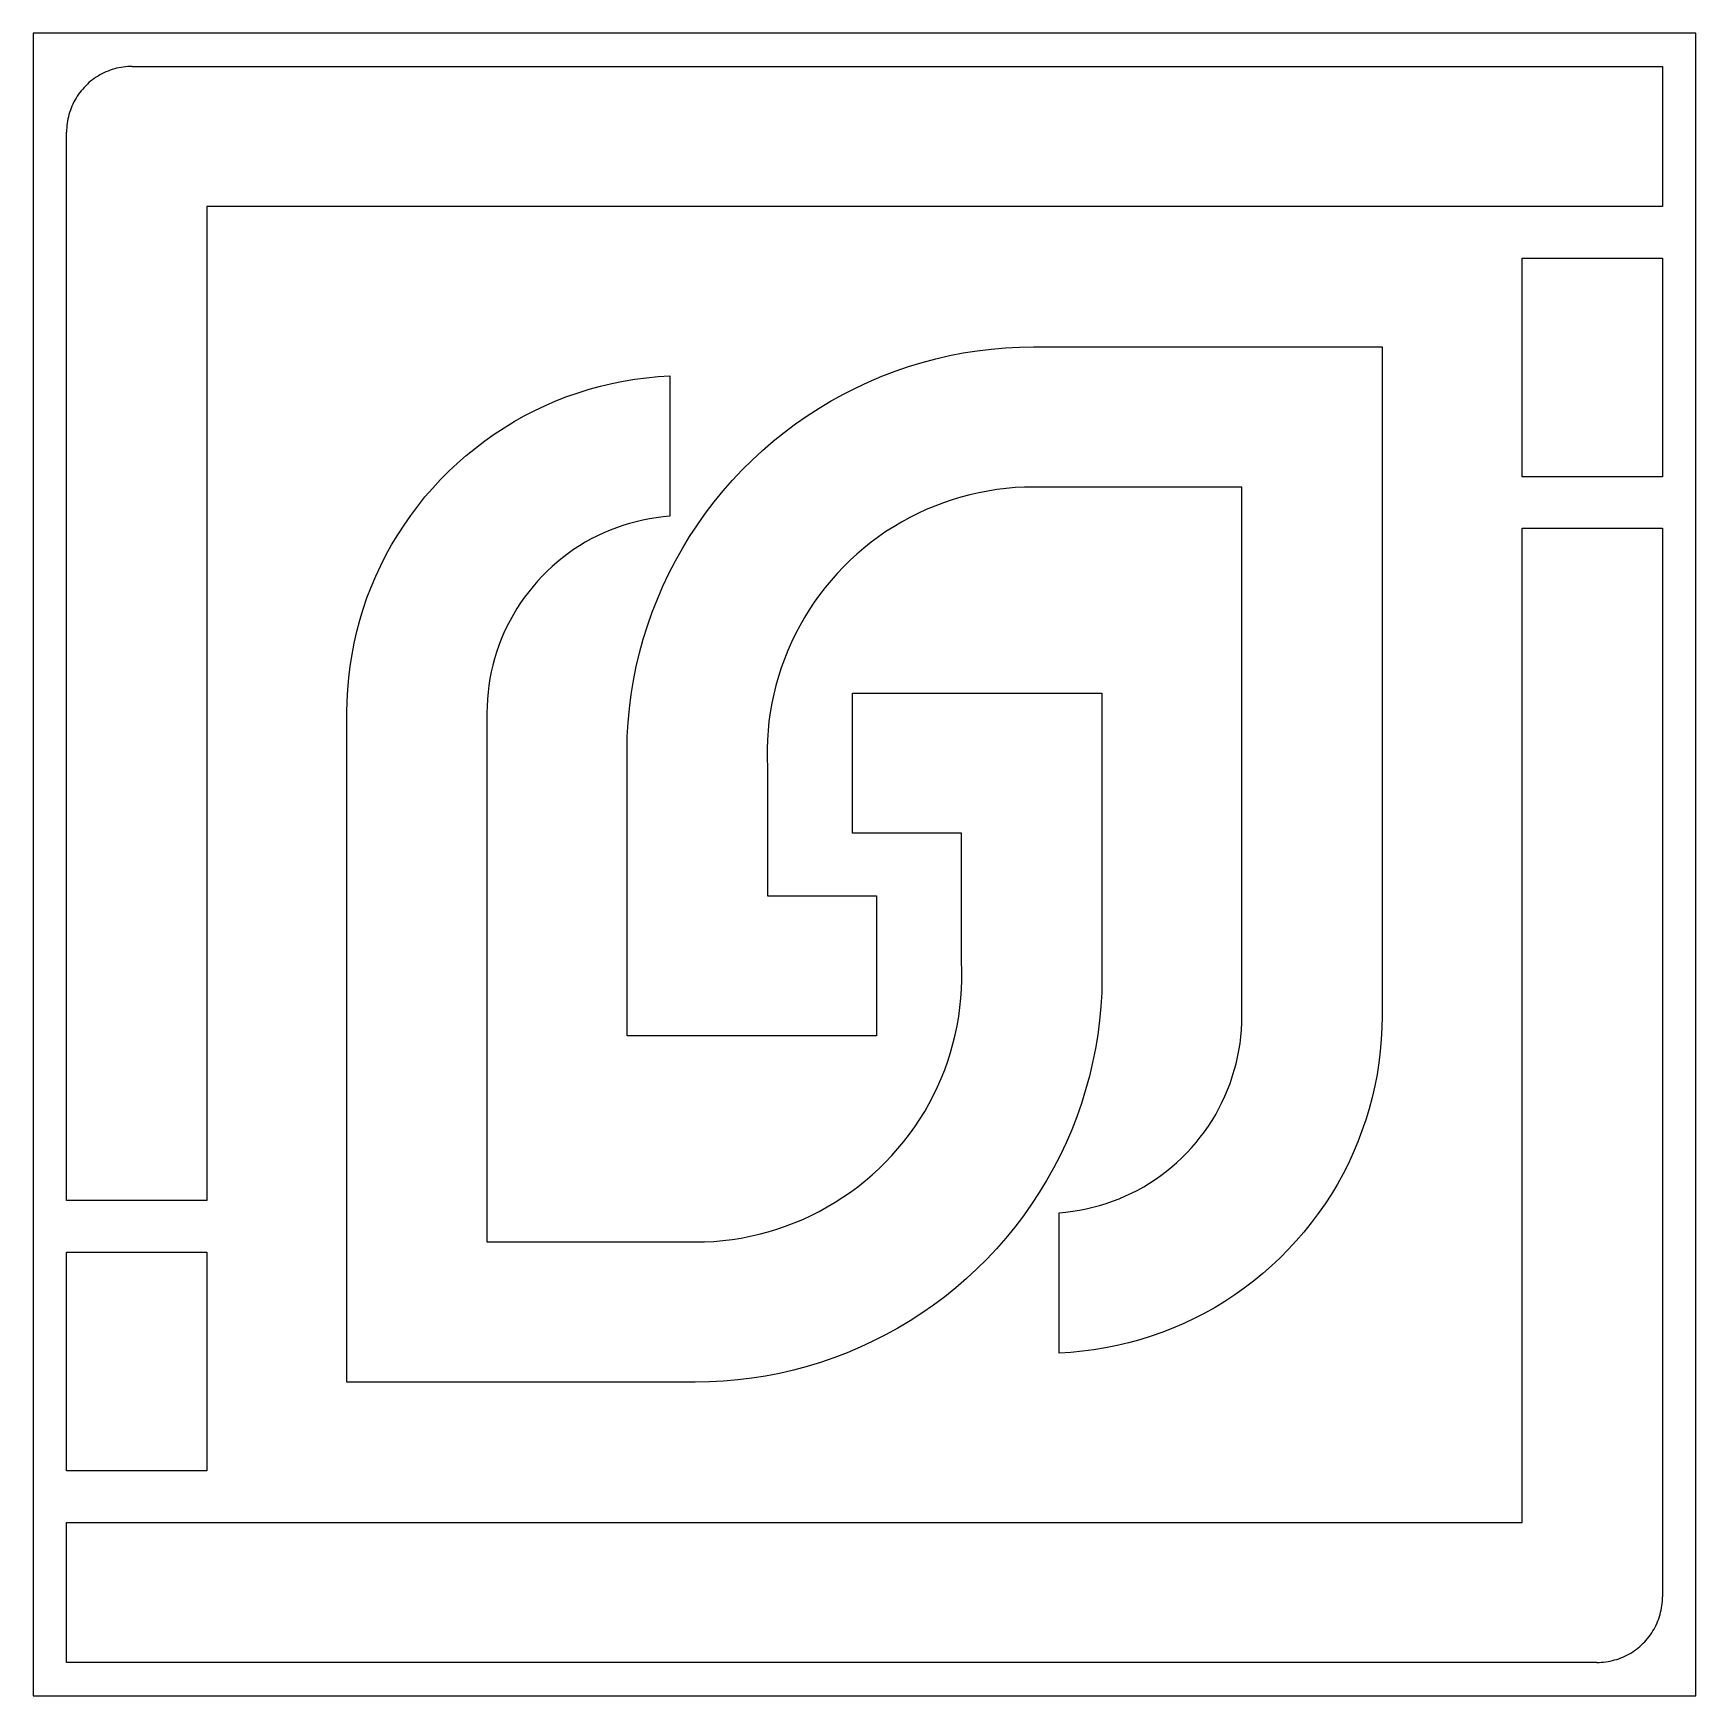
# Model space of a CAD drawing. Header units: millimetres. Extents: x 158 to 1158, y 1437 to 2437.
import ezdxf

# ---------------------------------------------------------------- set-up
doc = ezdxf.new("R2010")
doc.units = ezdxf.units.MM
doc.layers.add('Layer 05', color=12, linetype='Continuous', true_color=0xde0000)

msp = doc.modelspace()

# ---------------------------------------------------------------- linework, layer by layer
at = {"layer": 'Layer 05'}
for p, q in [((1158.2, 2436.6), (158.2, 2436.6)), ((158.2, 2436.6), (158.2, 1436.6)), ((217.7, 2436.6), (217.7, 2436.6)), ((1158.2, 1436.6), (1158.2, 2436.6)), ((196, 2410.1), (194.9, 2409.4)), ((197.2, 2410.8), (196, 2410.1)), ((198.3, 2411.5), (197.2, 2410.8)), ((199.5, 2412.2), (198.3, 2411.5)), ((200.7, 2412.8), (199.5, 2412.2)), ((201.9, 2413.3), (200.7, 2412.8)), ((203.2, 2413.8), (201.9, 2413.3)), ((204.5, 2414.3), (203.2, 2413.8)), ((205.7, 2414.7), (204.5, 2414.3)), ((207, 2415.1), (205.7, 2414.7)), ((208.3, 2415.5), (207, 2415.1)), ((209.7, 2415.8), (208.3, 2415.5)), ((211, 2416), (209.7, 2415.8)), ((212.3, 2416.2), (211, 2416)), ((213.7, 2416.4), (212.3, 2416.2)), ((215, 2416.5), (213.7, 2416.4)), ((216.3, 2416.6), (215, 2416.5)), ((217.7, 2416.6), (216.3, 2416.6)), ((217.7, 2416.6), (1138.2, 2416.6)), ((1138.2, 2416.6), (1138.2, 2332.3)), ((186.2, 2401), (185.4, 2399.9)), ((187, 2402), (186.2, 2401)), ((187.9, 2403), (187, 2402)), ((188.8, 2404), (187.9, 2403)), ((189.7, 2405), (188.8, 2404)), ((190.7, 2406), (189.7, 2405)), ((191.7, 2406.9), (190.7, 2406)), ((192.7, 2407.7), (191.7, 2406.9)), ((193.8, 2408.6), (192.7, 2407.7)), ((194.9, 2409.4), (193.8, 2408.6)), ((180.5, 2390.3), (180, 2389)), ((180.9, 2391.6), (180.5, 2390.3)), ((181.4, 2392.8), (180.9, 2391.6)), ((182, 2394), (181.4, 2392.8)), ((182.6, 2395.3), (182, 2394)), ((183.2, 2396.4), (182.6, 2395.3)), ((183.9, 2397.6), (183.2, 2396.4)), ((184.6, 2398.7), (183.9, 2397.6)), ((185.4, 2399.9), (184.6, 2398.7)), ((178.4, 2381.1), (178.3, 2379.8)), ((178.5, 2382.5), (178.4, 2381.1)), ((178.7, 2383.8), (178.5, 2382.5)), ((179, 2385.1), (178.7, 2383.8)), ((179.3, 2386.4), (179, 2385.1)), ((179.6, 2387.7), (179.3, 2386.4)), ((180, 2389), (179.6, 2387.7)), ((158.2, 2377.1), (158.2, 2377.1)), ((178.3, 2379.8), (178.2, 2378.4)), ((178.2, 2378.4), (178.2, 2377.1)), ((178.2, 1734.4), (178.2, 2377.1)), ((1138.2, 2332.3), (262.5, 2332.3)), ((262.5, 2332.3), (262.5, 1734.4)), ((1053.8, 2169.7), (1053.8, 2301.4)), ((1053.8, 2301.4), (1138.2, 2301.4)), ((1138.2, 2301.4), (1138.2, 2169.7)), ((692.8, 2238.6), (701, 2240.8)), ((701, 2240.8), (709.3, 2242.7)), ((709.3, 2242.7), (717.6, 2244.3)), ((717.6, 2244.3), (726, 2245.6)), ((726, 2245.6), (734.4, 2246.6)), ((734.4, 2246.6), (742.9, 2247.4)), ((742.9, 2247.4), (751.4, 2247.8)), ((751.4, 2247.8), (759.9, 2248)), ((759.9, 2248), (969.5, 2248)), ((969.5, 2248), (969.5, 1845.4)), ((527.1, 2229.4), (534.1, 2230.1)), ((534.1, 2230.1), (541.1, 2230.5)), ((541.1, 2230.5), (541.1, 2146.1)), ((660.8, 2227), (668.6, 2230.3)), ((668.6, 2230.3), (676.6, 2233.3)), ((676.6, 2233.3), (684.6, 2236.1)), ((684.6, 2236.1), (692.8, 2238.6)), ((479.2, 2218), (485.9, 2220.4)), ((485.9, 2220.4), (492.6, 2222.5)), ((492.6, 2222.5), (499.4, 2224.3)), ((499.4, 2224.3), (506.2, 2226)), ((506.2, 2226), (513.1, 2227.4)), ((513.1, 2227.4), (520.1, 2228.5)), ((520.1, 2228.5), (527.1, 2229.4)), ((645.5, 2219.6), (653.1, 2223.4)), ((653.1, 2223.4), (660.8, 2227)), ((459.8, 2209.7), (466.2, 2212.7)), ((466.2, 2212.7), (472.6, 2215.5)), ((472.6, 2215.5), (479.2, 2218)), ((623.6, 2206.5), (630.8, 2211.1)), ((630.8, 2211.1), (638.1, 2215.5)), ((638.1, 2215.5), (645.5, 2219.6)), ((441.4, 2199.3), (447.4, 2203)), ((447.4, 2203), (453.5, 2206.4)), ((453.5, 2206.4), (459.8, 2209.7)), ((609.9, 2196.5), (616.7, 2201.6)), ((616.7, 2201.6), (623.6, 2206.5)), ((424.1, 2187.1), (429.7, 2191.4)), ((429.7, 2191.4), (435.5, 2195.5)), ((435.5, 2195.5), (441.4, 2199.3)), ((596.8, 2185.7), (603.2, 2191.2)), ((603.2, 2191.2), (609.9, 2196.5)), ((413.3, 2178), (418.6, 2182.7)), ((418.6, 2182.7), (424.1, 2187.1)), ((590.6, 2179.9), (596.8, 2185.7)), ((403.2, 2168.2), (408.2, 2173.2)), ((408.2, 2173.2), (413.3, 2178)), ((578.7, 2167.7), (584.5, 2173.9)), ((584.5, 2173.9), (590.6, 2179.9)), ((393.8, 2157.7), (398.5, 2163)), ((398.5, 2163), (403.2, 2168.2)), ((567.7, 2154.7), (573.1, 2161.3)), ((573.1, 2161.3), (578.7, 2167.7)), ((726.9, 2160.2), (721.5, 2159)), ((732.3, 2161.2), (726.9, 2160.2)), ((737.8, 2162.1), (732.3, 2161.2)), ((743.3, 2162.8), (737.8, 2162.1)), ((748.8, 2163.3), (743.3, 2162.8)), ((754.4, 2163.5), (748.8, 2163.3)), ((759.9, 2163.6), (754.4, 2163.5)), ((885.2, 2163.6), (759.9, 2163.6)), ((885.2, 1845.4), (885.2, 2163.6)), ((1138.2, 2169.7), (1053.8, 2169.7)), ((385.2, 2146.6), (389.4, 2152.2)), ((389.4, 2152.2), (393.8, 2157.7)), ((562.6, 2148), (567.7, 2154.7)), ((695.3, 2150.1), (690.3, 2147.8)), ((700.5, 2152.2), (695.3, 2150.1)), ((705.6, 2154.2), (700.5, 2152.2)), ((710.9, 2156), (705.6, 2154.2)), ((716.2, 2157.6), (710.9, 2156)), ((721.5, 2159), (716.2, 2157.6)), ((377.4, 2134.9), (381.2, 2140.8)), ((381.2, 2140.8), (385.2, 2146.6)), ((512.8, 2140.5), (508.9, 2139.1)), ((516.8, 2141.7), (512.8, 2140.5)), ((520.8, 2142.8), (516.8, 2141.7)), ((524.8, 2143.7), (520.8, 2142.8)), ((528.8, 2144.5), (524.8, 2143.7)), ((532.9, 2145.2), (528.8, 2144.5)), ((537, 2145.7), (532.9, 2145.2)), ((541.1, 2146.1), (537, 2145.7)), ((553, 2133.9), (557.7, 2141)), ((557.7, 2141), (562.6, 2148)), ((680.5, 2142.6), (675.8, 2139.8)), ((685.4, 2145.3), (680.5, 2142.6)), ((690.3, 2147.8), (685.4, 2145.3)), ((373.7, 2128.8), (377.4, 2134.9)), ((490.2, 2130.4), (486.7, 2128.2)), ((493.8, 2132.4), (490.2, 2130.4)), ((497.5, 2134.3), (493.8, 2132.4)), ((501.3, 2136), (497.5, 2134.3)), ((505.1, 2137.6), (501.3, 2136)), ((508.9, 2139.1), (505.1, 2137.6)), ((548.6, 2126.6), (553, 2133.9)), ((662.1, 2130.4), (657.8, 2126.9)), ((666.5, 2133.7), (662.1, 2130.4)), ((671.1, 2136.8), (666.5, 2133.7)), ((675.8, 2139.8), (671.1, 2136.8)), ((1053.8, 1540.9), (1053.8, 2138.8)), ((1053.8, 2138.8), (1138.2, 2138.8)), ((1138.2, 2138.8), (1138.2, 1496.1)), ((367.2, 2116.4), (370.3, 2122.6)), ((370.3, 2122.6), (373.7, 2128.8)), ((476.6, 2121.1), (473.4, 2118.5)), ((479.9, 2123.6), (476.6, 2121.1)), ((483.2, 2126), (479.9, 2123.6)), ((486.7, 2128.2), (483.2, 2126)), ((544.4, 2119.2), (548.6, 2126.6)), ((653.6, 2123.3), (649.5, 2119.6)), ((657.8, 2126.9), (653.6, 2123.3)), ((364.2, 2110), (367.2, 2116.4)), ((464.3, 2110.1), (461.5, 2107)), ((467.2, 2113), (464.3, 2110.1)), ((470.2, 2115.8), (467.2, 2113)), ((473.4, 2118.5), (470.2, 2115.8)), ((536.9, 2104), (540.5, 2111.7)), ((540.5, 2111.7), (544.4, 2119.2)), ((641.7, 2111.7), (638.1, 2107.5)), ((645.5, 2115.7), (641.7, 2111.7)), ((649.5, 2119.6), (645.5, 2115.7)), ((358.9, 2096.9), (361.4, 2103.5)), ((361.4, 2103.5), (364.2, 2110)), ((456.2, 2100.7), (453.7, 2097.4)), ((458.8, 2103.9), (456.2, 2100.7)), ((461.5, 2107), (458.8, 2103.9)), ((533.6, 2096.2), (536.9, 2104)), ((634.5, 2103.3), (631.2, 2098.9)), ((638.1, 2107.5), (634.5, 2103.3)), ((354.6, 2083.5), (356.6, 2090.2)), ((356.6, 2090.2), (358.9, 2096.9)), ((449.1, 2090.5), (447, 2087)), ((451.3, 2094), (449.1, 2090.5)), ((453.7, 2097.4), (451.3, 2094)), ((530.5, 2088.3), (533.6, 2096.2)), ((627.9, 2094.4), (624.9, 2089.8)), ((631.2, 2098.9), (627.9, 2094.4)), ((352.8, 2076.7), (354.6, 2083.5)), ((445, 2083.4), (443.1, 2079.7)), ((447, 2087), (445, 2083.4)), ((525.1, 2072.1), (527.6, 2080.2)), ((527.6, 2080.2), (530.5, 2088.3)), ((619.2, 2080.2), (616.7, 2075.3)), ((622, 2085.1), (619.2, 2080.2)), ((624.9, 2089.8), (622, 2085.1)), ((351.2, 2069.8), (352.8, 2076.7)), ((439.7, 2072.2), (438.3, 2068.3)), ((441.3, 2076), (439.7, 2072.2)), ((443.1, 2079.7), (441.3, 2076)), ((522.9, 2063.9), (525.1, 2072.1)), ((614.3, 2070.4), (612, 2065.3)), ((616.7, 2075.3), (614.3, 2070.4)), ((348.8, 2055.9), (349.9, 2062.9)), ((349.9, 2062.9), (351.2, 2069.8)), ((435.7, 2060.4), (434.6, 2056.4)), ((436.9, 2064.4), (435.7, 2060.4)), ((438.3, 2068.3), (436.9, 2064.4)), ((520.9, 2055.7), (522.9, 2063.9)), ((610, 2060.1), (608.1, 2054.9)), ((612, 2065.3), (610, 2060.1)), ((347.9, 2048.9), (348.8, 2055.9)), ((433.7, 2052.4), (432.9, 2048.4)), ((434.6, 2056.4), (433.7, 2052.4)), ((519.2, 2047.3), (520.9, 2055.7)), ((608.1, 2054.9), (606.4, 2049.7)), ((346.9, 2034.9), (347.3, 2041.9)), ((347.3, 2041.9), (347.9, 2048.9)), ((431.8, 2040.2), (431.4, 2036.1)), ((432.3, 2044.3), (431.8, 2040.2)), ((432.9, 2048.4), (432.3, 2044.3)), ((517.8, 2038.9), (519.2, 2047.3)), ((604.9, 2044.3), (603.6, 2039)), ((606.4, 2049.7), (604.9, 2044.3)), ((346.8, 2027.8), (346.9, 2034.9)), ((431.2, 2031.9), (431.1, 2027.8)), ((431.4, 2036.1), (431.2, 2031.9)), ((516, 2022), (516.8, 2030.5)), ((516.8, 2030.5), (517.8, 2038.9)), ((602.4, 2033.6), (601.5, 2028.1)), ((603.6, 2039), (602.4, 2033.6)), ((651, 1955.4), (651, 2039.7)), ((651, 2039.7), (800.9, 2039.7)), ((800.9, 2039.7), (800.9, 1859.6)), ((346.8, 1625.2), (346.8, 2027.8)), ((431.1, 2027.8), (431.1, 1709.6)), ((515.5, 2013.6), (516, 2022)), ((600.7, 2022.6), (600.2, 2017.1)), ((601.5, 2028.1), (600.7, 2022.6)), ((515.5, 1833.5), (515.5, 2013.6)), ((599.8, 2011.6), (599.6, 2006.1)), ((600.2, 2017.1), (599.8, 2011.6)), ((599.6, 2006.1), (599.6, 2000.5)), ((599.6, 2000.5), (599.8, 1995)), ((599.8, 1995), (599.8, 1917.8)), ((716.6, 1955.4), (651, 1955.4)), ((716.6, 1878.2), (716.6, 1955.4)), ((599.8, 1917.8), (665.3, 1917.8)), ((665.3, 1917.8), (665.3, 1833.5)), ((716.8, 1872.7), (716.6, 1878.2)), ((716.8, 1867.1), (716.8, 1872.7)), ((716.2, 1856.1), (716.6, 1861.6)), ((716.6, 1861.6), (716.8, 1867.1)), ((714.9, 1845.1), (715.6, 1850.6)), ((715.6, 1850.6), (716.2, 1856.1)), ((800.4, 1851.1), (799.6, 1842.7)), ((800.9, 1859.6), (800.4, 1851.1)), ((713.9, 1839.6), (714.9, 1845.1)), ((799.6, 1842.7), (798.5, 1834.2)), ((884.9, 1837.1), (885.1, 1841.3)), ((885.1, 1841.3), (885.2, 1845.4)), ((969.5, 1845.4), (969.4, 1838.3)), ((665.3, 1833.5), (515.5, 1833.5)), ((711.4, 1828.8), (712.8, 1834.2)), ((712.8, 1834.2), (713.9, 1839.6)), ((798.5, 1834.2), (797.1, 1825.9)), ((884.1, 1828.9), (884.6, 1833)), ((884.6, 1833), (884.9, 1837.1)), ((969, 1831.3), (968.4, 1824.3)), ((969.4, 1838.3), (969, 1831.3)), ((708.2, 1818.2), (709.9, 1823.5)), ((709.9, 1823.5), (711.4, 1828.8)), ((797.1, 1825.9), (795.4, 1817.5)), ((881.7, 1816.7), (882.6, 1820.8)), ((882.6, 1820.8), (883.4, 1824.8)), ((883.4, 1824.8), (884.1, 1828.9)), ((968.4, 1824.3), (967.6, 1817.3)), ((704.3, 1807.9), (706.4, 1813)), ((706.4, 1813), (708.2, 1818.2)), ((795.4, 1817.5), (793.5, 1809.3)), ((879.4, 1808.8), (880.6, 1812.8)), ((880.6, 1812.8), (881.7, 1816.7)), ((966.5, 1810.3), (965.1, 1803.4)), ((967.6, 1817.3), (966.5, 1810.3)), ((699.7, 1797.8), (702.1, 1802.8)), ((702.1, 1802.8), (704.3, 1807.9)), ((791.2, 1801.1), (788.7, 1792.9)), ((793.5, 1809.3), (791.2, 1801.1)), ((875, 1797.2), (876.6, 1801)), ((876.6, 1801), (878.1, 1804.9)), ((878.1, 1804.9), (879.4, 1808.8)), ((965.1, 1803.4), (963.6, 1796.5)), ((694.4, 1788.1), (697.1, 1792.9)), ((697.1, 1792.9), (699.7, 1797.8)), ((788.7, 1792.9), (785.9, 1784.9)), ((871.4, 1789.8), (873.2, 1793.5)), ((873.2, 1793.5), (875, 1797.2)), ((963.6, 1796.5), (961.7, 1789.7)), ((688.4, 1778.8), (691.5, 1783.4)), ((691.5, 1783.4), (694.4, 1788.1)), ((785.9, 1784.9), (782.8, 1777)), ((865, 1779.2), (867.2, 1782.6)), ((867.2, 1782.6), (869.4, 1786.2)), ((869.4, 1786.2), (871.4, 1789.8)), ((959.7, 1783), (957.4, 1776.3)), ((961.7, 1789.7), (959.7, 1783)), ((681.8, 1769.9), (685.2, 1774.3)), ((685.2, 1774.3), (688.4, 1778.8)), ((782.8, 1777), (779.4, 1769.2)), ((857.6, 1769.3), (860.1, 1772.5)), ((860.1, 1772.5), (862.6, 1775.8)), ((862.6, 1775.8), (865, 1779.2)), ((957.4, 1776.3), (954.9, 1769.7)), ((670.8, 1757.5), (674.6, 1761.5)), ((674.6, 1761.5), (678.3, 1765.7)), ((678.3, 1765.7), (681.8, 1769.9)), ((775.8, 1761.5), (771.9, 1754)), ((779.4, 1769.2), (775.8, 1761.5)), ((846.1, 1757.4), (849.1, 1760.2)), ((849.1, 1760.2), (852, 1763.1)), ((852, 1763.1), (854.8, 1766.2)), ((854.8, 1766.2), (857.6, 1769.3)), ((952.2, 1763.2), (949.2, 1756.8)), ((954.9, 1769.7), (952.2, 1763.2)), ((662.8, 1749.9), (666.8, 1753.6)), ((666.8, 1753.6), (670.8, 1757.5)), ((771.9, 1754), (767.7, 1746.5)), ((836.5, 1749.6), (839.8, 1752.1)), ((839.8, 1752.1), (843, 1754.7)), ((843, 1754.7), (846.1, 1757.4)), ((946, 1750.5), (942.6, 1744.4)), ((949.2, 1756.8), (946, 1750.5)), ((649.8, 1739.5), (654.2, 1742.8)), ((654.2, 1742.8), (658.6, 1746.3)), ((658.6, 1746.3), (662.8, 1749.9)), ((767.7, 1746.5), (763.3, 1739.3)), ((818.8, 1738.9), (822.5, 1740.8)), ((822.5, 1740.8), (826.1, 1742.8)), ((826.1, 1742.8), (829.6, 1744.9)), ((829.6, 1744.9), (833.1, 1747.2)), ((833.1, 1747.2), (836.5, 1749.6)), ((942.6, 1744.4), (939, 1738.3)), ((262.5, 1734.4), (178.2, 1734.4)), ((631, 1727.9), (635.8, 1730.6)), ((635.8, 1730.6), (640.6, 1733.4)), ((640.6, 1733.4), (645.2, 1736.4)), ((645.2, 1736.4), (649.8, 1739.5)), ((758.7, 1732.2), (753.8, 1725.2)), ((763.3, 1739.3), (758.7, 1732.2)), ((791.5, 1729.5), (795.6, 1730.4)), ((795.6, 1730.4), (799.6, 1731.5)), ((799.6, 1731.5), (803.5, 1732.7)), ((803.5, 1732.7), (807.4, 1734.1)), ((807.4, 1734.1), (811.3, 1735.5)), ((811.3, 1735.5), (815.1, 1737.2)), ((815.1, 1737.2), (818.8, 1738.9)), ((935.2, 1732.4), (931.1, 1726.6)), ((939, 1738.3), (935.2, 1732.4)), ((610.7, 1719), (615.9, 1721)), ((615.9, 1721), (621, 1723.1)), ((621, 1723.1), (626, 1725.4)), ((626, 1725.4), (631, 1727.9)), ((753.8, 1725.2), (748.6, 1718.5)), ((775.2, 1727.1), (779.3, 1727.5)), ((775.2, 1642.7), (775.2, 1727.1)), ((779.3, 1727.5), (783.4, 1728)), ((783.4, 1728), (787.5, 1728.7)), ((787.5, 1728.7), (791.5, 1729.5)), ((926.9, 1721), (922.5, 1715.5)), ((931.1, 1726.6), (926.9, 1721)), ((567.5, 1709.9), (573, 1710.4)), ((573, 1710.4), (578.5, 1711.1)), ((578.5, 1711.1), (584, 1711.9)), ((584, 1711.9), (589.4, 1713)), ((589.4, 1713), (594.8, 1714.2)), ((594.8, 1714.2), (600.2, 1715.6)), ((600.2, 1715.6), (605.5, 1717.2)), ((605.5, 1717.2), (610.7, 1719)), ((743.2, 1711.9), (737.6, 1705.5)), ((748.6, 1718.5), (743.2, 1711.9)), ((917.9, 1710.2), (913.1, 1705)), ((922.5, 1715.5), (917.9, 1710.2)), ((178.2, 1571.8), (178.2, 1703.5)), ((178.2, 1703.5), (262.5, 1703.5)), ((262.5, 1703.5), (262.5, 1571.8)), ((431.1, 1709.6), (556.4, 1709.6)), ((556.4, 1709.6), (562, 1709.7)), ((562, 1709.7), (567.5, 1709.9)), ((737.6, 1705.5), (731.8, 1699.3)), ((913.1, 1705), (908.1, 1700)), ((725.8, 1693.3), (719.5, 1687.5)), ((731.8, 1699.3), (725.8, 1693.3)), ((897.7, 1690.5), (892.2, 1686)), ((903, 1695.2), (897.7, 1690.5)), ((908.1, 1700), (903, 1695.2)), ((713.1, 1682), (706.5, 1676.6)), ((719.5, 1687.5), (713.1, 1682)), ((886.6, 1681.8), (880.9, 1677.7)), ((892.2, 1686), (886.6, 1681.8)), ((699.7, 1671.5), (692.7, 1666.7)), ((706.5, 1676.6), (699.7, 1671.5)), ((869, 1670.2), (862.8, 1666.7)), ((875, 1673.8), (869, 1670.2)), ((880.9, 1677.7), (875, 1673.8)), ((685.6, 1662.1), (678.3, 1657.7)), ((692.7, 1666.7), (685.6, 1662.1)), ((850.2, 1660.5), (843.7, 1657.7)), ((856.5, 1663.5), (850.2, 1660.5)), ((862.8, 1666.7), (856.5, 1663.5)), ((670.8, 1653.6), (663.2, 1649.8)), ((678.3, 1657.7), (670.8, 1653.6)), ((823.8, 1650.7), (817, 1648.8)), ((830.5, 1652.8), (823.8, 1650.7)), ((837.1, 1655.1), (830.5, 1652.8)), ((843.7, 1657.7), (837.1, 1655.1)), ((647.7, 1642.9), (639.8, 1639.9)), ((655.5, 1646.2), (647.7, 1642.9)), ((663.2, 1649.8), (655.5, 1646.2)), ((782.2, 1643.1), (775.2, 1642.7)), ((789.3, 1643.8), (782.2, 1643.1)), ((796.2, 1644.7), (789.3, 1643.8)), ((803.2, 1645.8), (796.2, 1644.7)), ((810.1, 1647.2), (803.2, 1645.8)), ((817, 1648.8), (810.1, 1647.2)), ((607.1, 1630.5), (598.7, 1628.9)), ((615.4, 1632.4), (607.1, 1630.5)), ((623.6, 1634.6), (615.4, 1632.4)), ((631.7, 1637.1), (623.6, 1634.6)), ((639.8, 1639.9), (631.7, 1637.1)), ((556.4, 1625.2), (346.8, 1625.2)), ((564.9, 1625.4), (556.4, 1625.2)), ((573.4, 1625.8), (564.9, 1625.4)), ((581.9, 1626.6), (573.4, 1625.8)), ((590.3, 1627.6), (581.9, 1626.6)), ((598.7, 1628.9), (590.3, 1627.6)), ((262.5, 1571.8), (178.2, 1571.8)), ((178.2, 1456.6), (178.2, 1540.9)), ((178.2, 1540.9), (1053.8, 1540.9)), ((1137.6, 1489.4), (1137.8, 1490.7)), ((1137.8, 1490.7), (1138, 1492.1)), ((1138, 1492.1), (1138.1, 1493.4)), ((1138.1, 1494.8), (1138.2, 1496.1)), ((1138.1, 1493.4), (1138.1, 1494.8)), ((1158.2, 1496.1), (1158.2, 1496.1)), ((1134.3, 1479.1), (1134.9, 1480.4)), ((1134.9, 1480.4), (1135.4, 1481.6)), ((1135.4, 1481.6), (1135.9, 1482.9)), ((1135.9, 1482.9), (1136.3, 1484.2)), ((1136.3, 1484.2), (1136.7, 1485.5)), ((1136.7, 1485.5), (1137, 1486.8)), ((1137, 1486.8), (1137.3, 1488.1)), ((1137.3, 1488.1), (1137.6, 1489.4)), ((1127.5, 1469.1), (1128.4, 1470.1)), ((1128.4, 1470.1), (1129.3, 1471.2)), ((1129.3, 1471.2), (1130.1, 1472.2)), ((1130.1, 1472.2), (1130.9, 1473.3)), ((1130.9, 1473.3), (1131.7, 1474.4)), ((1131.7, 1474.4), (1132.4, 1475.6)), ((1132.4, 1475.6), (1133.1, 1476.7)), ((1133.1, 1476.7), (1133.7, 1477.9)), ((1133.7, 1477.9), (1134.3, 1479.1)), ((1114.4, 1459.9), (1115.6, 1460.4)), ((1115.6, 1460.4), (1116.8, 1461)), ((1116.8, 1461), (1118, 1461.7)), ((1118, 1461.7), (1119.2, 1462.3)), ((1119.2, 1462.3), (1120.3, 1463.1)), ((1120.3, 1463.1), (1121.4, 1463.8)), ((1121.4, 1463.8), (1122.5, 1464.6)), ((1122.5, 1464.6), (1123.6, 1465.5)), ((1123.6, 1465.5), (1124.6, 1466.3)), ((1124.6, 1466.3), (1125.6, 1467.2)), ((1125.6, 1467.2), (1126.6, 1468.2)), ((1126.6, 1468.2), (1127.5, 1469.1)), ((1098.6, 1456.6), (178.2, 1456.6)), ((1098.6, 1456.6), (1100, 1456.6)), ((1100, 1456.6), (1101.3, 1456.7)), ((1101.3, 1456.7), (1102.7, 1456.8)), ((1102.7, 1456.8), (1104, 1457)), ((1104, 1457), (1105.4, 1457.2)), ((1105.4, 1457.2), (1106.7, 1457.4)), ((1106.7, 1457.4), (1108, 1457.7)), ((1108, 1457.7), (1109.3, 1458.1)), ((1109.3, 1458.1), (1110.6, 1458.4)), ((1110.6, 1458.4), (1111.9, 1458.9)), ((1111.9, 1458.9), (1113.1, 1459.4)), ((1113.1, 1459.4), (1114.4, 1459.9)), ((158.2, 1436.6), (1158.2, 1436.6))]:
    msp.add_line(p, q, dxfattribs=at)

doc.saveas('drawing.dxf')
